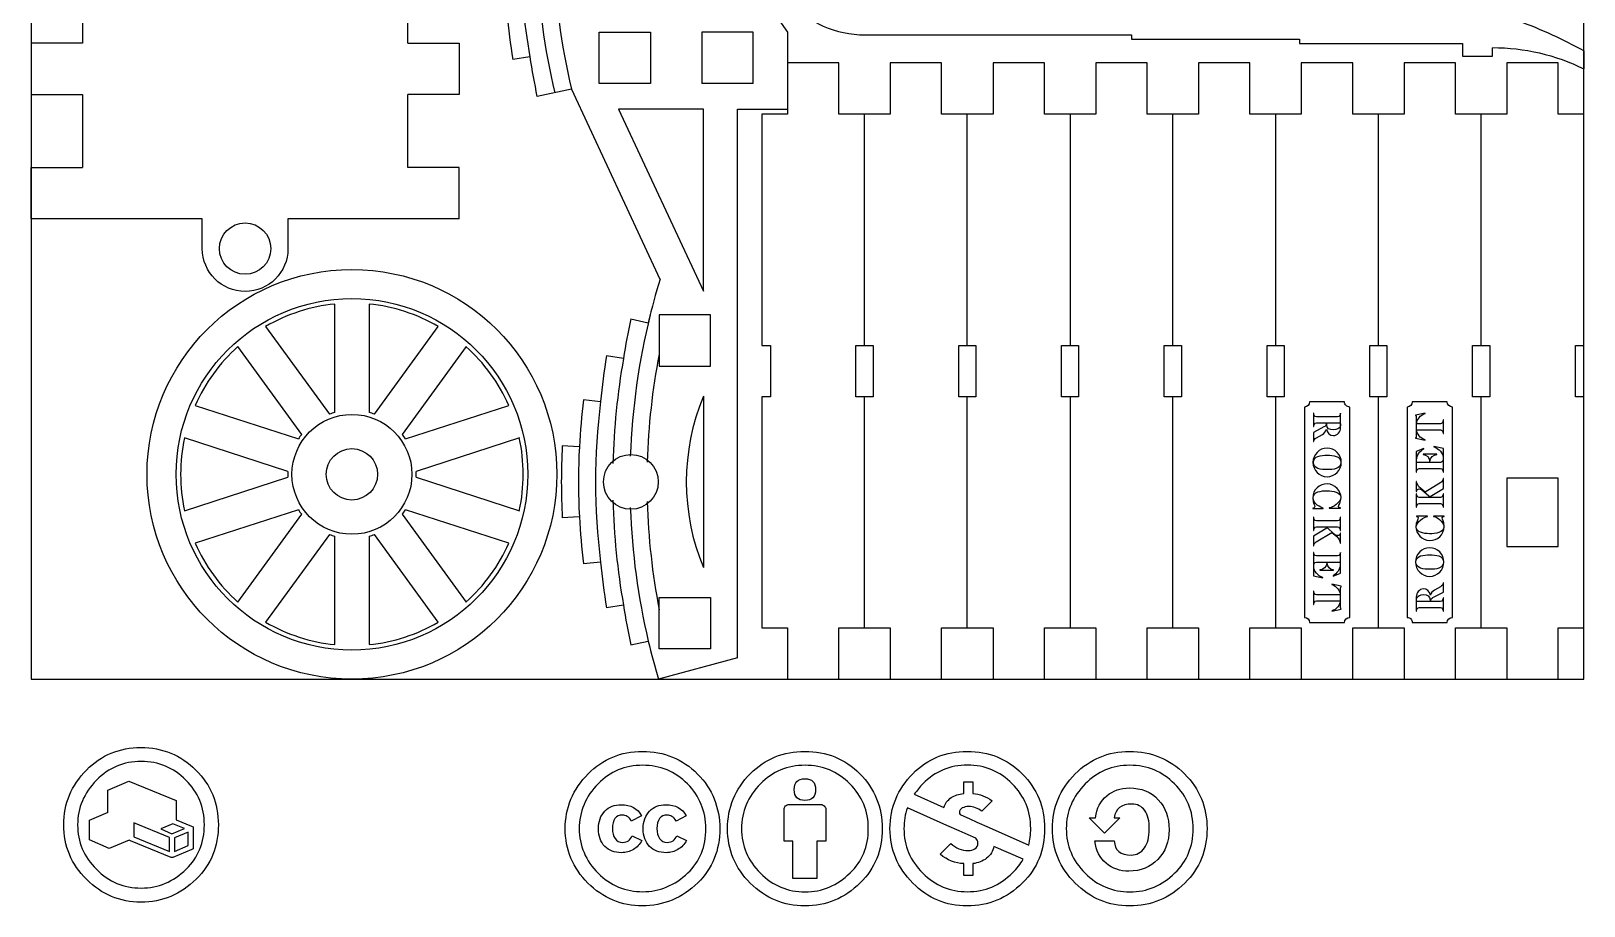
# Model space of a CAD drawing. Extents: x 0 to 181, y -27 to 173.
# Drawn here: x 0 to 181.3, y -26.5 to 75.7 of the extents above; entities that cross this region are included whole.
import ezdxf

# ---------------------------------------------------------------- set-up
doc = ezdxf.new("R2010")
doc.units = 0
doc.layers.get('0').update_dxf_attribs({"linetype": 'CONTINUOUS'})
for name, color, linetype in [('-01', 5, 'CONTINUOUS'), ('-03', 3, 'CONTINUOUS'), ('BLEU', 5, 'CONTINUOUS'), ('ROUGE', 1, 'CONTINUOUS')]:
    doc.layers.add(name, color=color, linetype=linetype)

msp = doc.modelspace()

# ---------------------------------------------------------------- linework, layer by layer
at = {"layer": '-01'}
for p, q in [((63.1, 68.93), (59.08, 68.07)), ((63.1, 68.93), (73.44, 46.74)), ((82.51, 66.61), (88.33, 66.61)), ((82.51, 2.47), (82.51, 66.61)), ((70.03, 42.09), (72.07, 41.65)), ((70.03, 4.01), (72.07, 4.45))]:
    msp.add_line(p, q, dxfattribs=at)
for start, end in [(163.0589, 166.7711), (193.2289, 196.4729)]:
    msp.add_arc((151.21, 23.05), 81.29, start, end, dxfattribs=at)
at = {"layer": '-03'}
for p, q in [((66.33, 75.61), (72.33, 75.61)), ((66.33, 69.61), (66.33, 75.61)), ((72.33, 75.61), (72.33, 69.61)), ((84.33, 75.61), (78.33, 75.61)), ((78.33, 75.61), (78.33, 69.61)), ((84.33, 69.61), (84.33, 75.61)), ((72.33, 69.61), (66.33, 69.61)), ((84.33, 69.61), (78.33, 69.61)), ((78.51, 66.61), (68.59, 66.61)), ((68.59, 66.61), (78.51, 45.33)), ((78.51, 45.33), (78.51, 66.61)), ((35.47, 31.16), (35.47, 43.83)), ((39.47, 43.83), (39.47, 31.16)), ((79.33, 42.55), (73.33, 42.55)), ((73.33, 42.55), (73.33, 36.55)), ((79.33, 36.55), (79.33, 42.55)), ((27.39, 41.21), (34.84, 30.95)), ((40.1, 30.95), (47.55, 41.21)), ((31.61, 28.6), (24.16, 38.85)), ((50.79, 38.85), (43.34, 28.6)), ((96.33, 33), (96.33, 39)), ((96.33, 39), (97.33, 39)), ((97.33, 39), (98.33, 39)), ((98.33, 39), (98.33, 33)), ((108.33, 33), (108.33, 39)), ((108.33, 39), (109.33, 39)), ((109.33, 39), (110.33, 39)), ((110.33, 39), (110.33, 33)), ((120.33, 33), (120.33, 39)), ((120.33, 39), (121.33, 39)), ((121.33, 39), (122.33, 39)), ((122.33, 39), (122.33, 33)), ((132.33, 33), (132.33, 39)), ((132.33, 39), (133.33, 39)), ((133.33, 39), (134.33, 39)), ((134.33, 39), (134.33, 33)), ((144.33, 33), (144.33, 39)), ((144.33, 39), (145.33, 39)), ((145.33, 39), (146.33, 39)), ((146.33, 39), (146.33, 33)), ((156.33, 33), (156.33, 39)), ((156.33, 39), (157.33, 39)), ((157.33, 39), (158.33, 39)), ((158.33, 39), (158.33, 33)), ((168.33, 33), (168.33, 39)), ((168.33, 39), (169.33, 39)), ((169.33, 39), (170.33, 39)), ((170.33, 39), (170.33, 33)), ((73.33, 36.55), (79.33, 36.55)), ((78.51, 33.05), (78.51, 13.05)), ((97.33, 33), (96.33, 33)), ((98.33, 33), (97.33, 33)), ((109.33, 33), (108.33, 33)), ((110.33, 33), (109.33, 33)), ((121.33, 33), (120.33, 33)), ((122.33, 33), (121.33, 33)), ((133.33, 33), (132.33, 33)), ((134.33, 33), (133.33, 33)), ((145.33, 33), (144.33, 33)), ((146.33, 33), (145.33, 33)), ((157.33, 33), (156.33, 33)), ((158.33, 33), (157.33, 33)), ((169.33, 33), (168.33, 33)), ((170.33, 33), (169.33, 33)), ((19.16, 31.98), (31.22, 28.07)), ((43.73, 28.07), (55.78, 31.98)), ((29.98, 24.26), (17.93, 28.18)), ((57.02, 28.18), (44.96, 24.26)), ((17.93, 19.68), (29.98, 23.6)), ((44.96, 23.6), (57.02, 19.68)), ((178.33, 23.5), (172.33, 23.5)), ((172.33, 23.5), (172.33, 15.5)), ((178.33, 15.5), (178.33, 23.5)), ((31.22, 19.8), (19.16, 15.88)), ((24.16, 9.01), (31.61, 19.26)), ((43.34, 19.26), (50.79, 9.01)), ((55.78, 15.88), (43.73, 19.8)), ((34.84, 16.91), (27.39, 6.66)), ((35.47, 4.03), (35.47, 16.7)), ((39.47, 16.7), (39.47, 4.03)), ((47.55, 6.66), (40.1, 16.91)), ((172.33, 15.5), (178.33, 15.5)), ((73.33, 3.55), (73.33, 9.55)), ((73.33, 9.55), (79.33, 9.55)), ((79.33, 9.55), (79.33, 3.55)), ((79.33, 3.55), (73.33, 3.55))]:
    msp.add_line(p, q, dxfattribs=at)
for centre, radius in [((25, 50.3), 3), ((37.47, 23.93), 3), ((70.04, 23.05), 3.2)]:
    msp.add_circle(centre, radius, dxfattribs=at)
for centre, radius, start, end in [((37.47, 23.93), 20, 95.7392, 120.2608), ((37.47, 23.93), 20, 59.7392, 84.2608), ((37.47, 23.93), 20, 131.7392, 156.2608), ((37.47, 23.93), 20, 23.7392, 48.2608), ((102.51, 23.05), 26, 157.3801, 202.6199), ((37.47, 23.93), 7.5, 105.466, 110.534), ((37.47, 23.93), 7.5, 69.466, 74.534), ((37.47, 23.93), 20, 167.7392, 192.2608), ((37.47, 23.93), 7.5, 141.466, 146.534), ((37.47, 23.93), 7.5, 33.466, 38.534), ((37.47, 23.93), 20, 347.7392, 12.2608), ((37.47, 23.93), 7.5, 177.466, 182.534), ((37.47, 23.93), 7.5, 357.466, 2.534), ((37.47, 23.93), 7.5, 213.466, 218.534), ((37.47, 23.93), 7.5, 321.466, 326.534), ((37.47, 23.93), 7.5, 249.466, 254.534), ((37.47, 23.93), 7.5, 285.466, 290.534), ((37.47, 23.93), 20, 203.7392, 228.2608), ((37.47, 23.93), 20, 311.7392, 336.2608), ((37.47, 23.93), 20, 239.7392, 264.2608), ((37.47, 23.93), 20, 275.7392, 300.2608)]:
    msp.add_arc(centre, radius, start, end, dxfattribs=at)
for p, q in [((0, 172.84), (0, 0)), ((181.33, 0), (181.33, 172.84)), ((0, 0), (181.33, 0))]:
    msp.add_line(p, q)
at = {"color": 7}
for p, q in [((12.82, -7.99), (12.82, -7.99)), ((71.38, -8.44), (71.38, -8.44)), ((90.35, -8.44), (90.35, -8.44)), ((109.31, -8.44), (109.31, -8.44)), ((128.28, -8.44), (128.28, -8.44)), ((12.86, -9.62), (12.86, -9.62)), ((71.42, -10.07), (71.42, -10.07)), ((90.38, -10.07), (90.38, -10.07)), ((109.35, -10.05), (109.35, -10.05)), ((128.31, -10.07), (128.31, -10.07)), ((8.97, -12.99), (11.42, -11.91)), ((11.42, -11.91), (16.95, -14.2)), ((108.91, -13.38), (108.91, -11.99)), ((108.91, -11.99), (109.96, -11.99)), ((109.96, -11.99), (109.96, -13.38)), ((8.97, -15.54), (8.97, -12.99)), ((16.95, -14.2), (16.95, -16.44)), ((89.11, -12.91), (89.11, -12.91)), ((103.14, -13.44), (106.59, -14.99)), ((112.22, -14.22), (111.04, -15.42)), ((6.82, -16.46), (8.99, -15.56)), ((8.99, -15.56), (8.97, -15.54)), ((71.3, -15.97), (70.09, -16.6)), ((71.3, -15.97), (71.3, -15.97)), ((76.51, -15.97), (75.32, -16.6)), ((76.51, -15.97), (76.51, -15.97)), ((87.93, -18.92), (87.93, -15.23)), ((88.51, -14.65), (92.22, -14.65)), ((92.8, -15.23), (92.8, -18.92)), ((92.8, -15.23), (92.8, -15.23)), ((106.94, -17.1), (102.33, -15.04)), ((102.33, -15.04), (102.33, -15.04)), ((108.49, -15.83), (109.64, -16.34)), ((125.36, -17.99), (123.57, -16.2)), ((123.57, -16.2), (124.28, -16.2)), ((124.28, -16.2), (124.28, -16.2)), ((127.15, -16.2), (125.36, -17.99)), ((126.49, -16.2), (127.15, -16.2)), ((6.82, -18.78), (6.82, -16.46)), ((16.16, -18.49), (12.02, -16.8)), ((12.02, -16.8), (12.02, -18.44)), ((16.56, -16.9), (15.15, -17.49)), ((15.15, -17.49), (16.45, -18.06)), ((16.45, -18.06), (17.9, -17.46)), ((16.45, -18.06), (16.45, -18.06)), ((17.9, -17.46), (16.56, -16.9)), ((18.36, -17.88), (16.74, -18.56)), ((16.95, -16.44), (18.74, -17.19)), ((18.36, -19.44), (18.36, -17.88)), ((18.74, -17.19), (18.92, -17.27)), ((18.74, -17.19), (18.74, -17.19)), ((18.92, -17.27), (18.92, -19.81)), ((108.38, -17.73), (106.94, -17.1)), ((109.44, -18.21), (108.38, -17.73)), ((109.64, -16.34), (110.43, -16.7)), ((110.43, -16.7), (111.88, -17.34)), ((111.88, -17.34), (116.51, -19.41)), ((9.13, -19.78), (6.82, -18.78)), ((11.47, -18.81), (9.13, -19.78)), ((11.63, -18.88), (11.47, -18.81)), ((16.36, -20.83), (11.63, -18.88)), ((12.02, -18.44), (16.16, -20.15)), ((16.16, -18.56), (16.16, -18.49)), ((16.18, -18.56), (16.16, -18.56)), ((16.18, -20.15), (16.18, -18.56)), ((18.76, -19.89), (16.56, -20.83)), ((16.74, -18.56), (16.74, -20.14)), ((16.74, -20.14), (18.36, -19.44)), ((18.36, -19.44), (18.36, -19.44)), ((18.92, -19.81), (18.76, -19.89)), ((70.21, -18.3), (71.32, -18.86)), ((75.42, -18.3), (76.54, -18.86)), ((88.96, -18.92), (87.93, -18.92)), ((88.96, -23.31), (88.96, -18.92)), ((92.8, -18.92), (91.77, -18.92)), ((91.77, -18.92), (91.77, -23.31)), ((106.17, -20.47), (107.41, -19.21)), ((110.31, -18.59), (109.44, -18.21)), ((115.84, -21.05), (112.44, -19.54)), ((124.21, -18.91), (126.49, -18.91)), ((16.16, -20.15), (16.16, -20.14)), ((16.16, -20.14), (16.18, -20.15)), ((16.18, -20.15), (16.18, -20.15)), ((16.47, -20.86), (16.36, -20.83)), ((16.56, -20.83), (16.47, -20.86)), ((108.91, -22.94), (108.91, -21.55)), ((109.96, -21.55), (109.96, -22.94)), ((91.77, -23.31), (88.96, -23.31)), ((109.96, -22.94), (108.91, -22.94))]:
    msp.add_line(p, q, dxfattribs=at)
for points in [[(6.47, -10.62), (8.22, -8.87), (10.34, -7.99), (12.82, -7.99)], [(12.82, -7.99), (15.35, -7.99), (17.49, -8.87), (19.24, -10.62)], [(65.05, -11.07), (66.77, -9.32), (68.88, -8.44), (71.38, -8.44)], [(71.38, -8.44), (73.91, -8.44), (76.06, -9.32), (77.83, -11.09)], [(83.99, -11.05), (85.74, -9.31), (87.85, -8.44), (90.35, -8.44)], [(90.35, -8.44), (92.89, -8.44), (95.03, -9.31), (96.77, -11.05)], [(102.96, -11.05), (104.7, -9.31), (106.82, -8.44), (109.31, -8.44)], [(109.31, -8.44), (111.85, -8.44), (113.99, -9.31), (115.73, -11.05)], [(121.92, -11.07), (123.68, -9.32), (125.79, -8.44), (128.28, -8.44)], [(128.28, -8.44), (130.8, -8.44), (132.94, -9.32), (134.7, -11.07)], [(3.81, -17.02), (3.81, -14.56), (4.7, -12.43), (6.47, -10.62)], [(12.86, -9.62), (10.8, -9.62), (9.07, -10.35), (7.65, -11.8)], [(18.08, -11.8), (16.65, -10.35), (14.91, -9.62), (12.86, -9.62)], [(19.24, -10.62), (20.99, -12.36), (21.87, -14.5), (21.87, -17.02)], [(71.42, -10.07), (69.35, -10.07), (67.62, -10.79), (66.21, -12.23)], [(76.66, -12.25), (75.21, -10.8), (73.46, -10.07), (71.42, -10.07)], [(90.38, -10.07), (88.33, -10.07), (86.59, -10.79), (85.17, -12.23)], [(95.61, -12.23), (94.17, -10.79), (92.42, -10.07), (90.38, -10.07)], [(109.35, -10.05), (107.29, -10.05), (105.56, -10.78), (104.14, -12.23)], [(114.57, -12.23), (113.14, -10.78), (111.4, -10.05), (109.35, -10.05)], [(128.31, -10.07), (126.26, -10.07), (124.52, -10.8), (123.1, -12.25)], [(133.53, -12.25), (132.1, -10.8), (130.36, -10.07), (128.31, -10.07)], [(7.65, -11.8), (6.17, -13.29), (5.44, -15.04), (5.44, -17.02)], [(20.24, -17.02), (20.24, -14.96), (19.52, -13.22), (18.08, -11.8)], [(63.05, -14.03), (63.51, -12.93), (64.18, -11.94), (65.05, -11.07)], [(66.21, -12.23), (65.5, -12.95), (64.95, -13.76), (64.57, -14.66)], [(78.25, -14.64), (77.89, -13.74), (77.36, -12.95), (76.66, -12.25)], [(77.83, -11.09), (78.68, -11.94), (79.33, -12.91), (79.77, -14)], [(81.33, -17.47), (81.33, -15), (82.22, -12.86), (83.99, -11.05)], [(85.17, -12.23), (83.7, -13.74), (82.96, -15.48), (82.96, -17.47)], [(89.11, -12.91), (89.11, -12.06), (89.53, -11.64), (90.36, -11.64)], [(90.36, -11.64), (91.2, -11.64), (91.62, -12.06), (91.62, -12.91)], [(97.77, -17.47), (97.77, -15.42), (97.05, -13.67), (95.61, -12.23)], [(96.77, -11.05), (98.52, -12.81), (99.4, -14.95), (99.4, -17.47)], [(100.3, -17.47), (100.3, -15), (101.19, -12.86), (102.96, -11.05)], [(104.14, -12.23), (103.78, -12.59), (103.45, -12.99), (103.14, -13.44)], [(116.73, -17.47), (116.73, -15.4), (116.01, -13.65), (114.57, -12.23)], [(115.73, -11.05), (117.48, -12.8), (118.36, -14.94), (118.36, -17.47)], [(119.26, -17.47), (119.26, -15.01), (120.15, -12.88), (121.92, -11.07)], [(123.1, -12.25), (121.63, -13.74), (120.89, -15.48), (120.89, -17.47)], [(135.7, -17.47), (135.7, -15.41), (134.98, -13.67), (133.53, -12.25)], [(134.7, -11.07), (136.45, -12.81), (137.32, -14.95), (137.32, -17.47)], [(62.37, -17.47), (62.37, -16.28), (62.6, -15.13), (63.05, -14.03)], [(79.77, -14), (80.21, -15.09), (80.43, -16.25), (80.43, -17.47)], [(90.36, -14.17), (89.53, -14.17), (89.11, -13.75), (89.11, -12.91)], [(91.62, -12.91), (91.62, -13.75), (91.2, -14.17), (90.36, -14.17)], [(106.59, -14.99), (106.74, -14.52), (107.02, -14.14), (107.44, -13.85)], [(107.44, -13.85), (107.86, -13.57), (108.35, -13.41), (108.91, -13.38)], [(109.96, -13.38), (110.79, -13.42), (111.54, -13.7), (112.22, -14.22)], [(124.28, -16.2), (124.45, -15.09), (124.9, -14.23), (125.62, -13.63)], [(125.62, -13.63), (126.34, -13.02), (127.21, -12.72), (128.25, -12.72)], [(128.25, -12.72), (129.66, -12.72), (130.79, -13.17), (131.63, -14.09)], [(131.63, -14.09), (132.47, -15), (132.89, -16.17), (132.89, -17.6)], [(64.57, -14.66), (64.19, -15.56), (64, -16.49), (64, -17.47)], [(66.26, -17.47), (66.26, -16.61), (66.51, -15.93), (67.01, -15.43)], [(67.01, -15.43), (67.51, -14.92), (68.14, -14.67), (68.9, -14.67)], [(69.09, -15.88), (68.29, -15.88), (67.88, -16.41), (67.88, -17.47)], [(68.9, -14.67), (70.02, -14.67), (70.82, -15.1), (71.3, -15.97)], [(69.62, -16.04), (69.43, -15.93), (69.26, -15.88), (69.09, -15.88)], [(70.09, -16.6), (69.96, -16.33), (69.81, -16.15), (69.62, -16.04)], [(71.48, -17.47), (71.48, -16.61), (71.73, -15.93), (72.23, -15.43)], [(72.23, -15.43), (72.73, -14.92), (73.36, -14.67), (74.13, -14.67)], [(74.3, -15.88), (73.5, -15.88), (73.09, -16.41), (73.09, -17.47)], [(74.13, -14.67), (75.24, -14.67), (76.04, -15.1), (76.51, -15.97)], [(74.84, -16.04), (74.65, -15.93), (74.47, -15.88), (74.3, -15.88)], [(75.32, -16.6), (75.19, -16.33), (75.03, -16.15), (74.84, -16.04)], [(78.8, -17.47), (78.8, -16.47), (78.62, -15.53), (78.25, -14.64)], [(87.93, -15.23), (87.93, -15.07), (87.99, -14.93), (88.1, -14.82)], [(88.1, -14.82), (88.21, -14.71), (88.35, -14.65), (88.51, -14.65)], [(92.22, -14.65), (92.37, -14.65), (92.51, -14.71), (92.62, -14.82)], [(92.62, -14.82), (92.74, -14.93), (92.8, -15.07), (92.8, -15.23)], [(102.33, -15.04), (102.06, -15.78), (101.93, -16.59), (101.93, -17.47)], [(108.74, -15.05), (108.52, -15.16), (108.41, -15.34), (108.41, -15.6)], [(108.41, -15.6), (108.41, -15.68), (108.44, -15.75), (108.49, -15.83)], [(109.49, -14.89), (109.21, -14.89), (108.96, -14.95), (108.74, -15.05)], [(111.04, -15.42), (110.53, -15.07), (110.02, -14.89), (109.49, -14.89)], [(128.52, -14.6), (127.32, -14.6), (126.64, -15.13), (126.49, -16.2)], [(130.05, -15.35), (129.7, -14.85), (129.19, -14.6), (128.52, -14.6)], [(130.58, -17.54), (130.58, -16.58), (130.41, -15.85), (130.05, -15.35)], [(6.47, -23.39), (4.7, -21.62), (3.81, -19.5), (3.81, -17.02)], [(5.44, -17.02), (5.44, -19.04), (6.17, -20.77), (7.63, -22.22)], [(18.11, -22.2), (19.53, -20.83), (20.24, -19.1), (20.24, -17.02)], [(21.87, -17.02), (21.87, -19.55), (21.01, -21.67), (19.29, -23.38)], [(63.05, -20.91), (62.6, -19.82), (62.37, -18.68), (62.37, -17.47)], [(64, -17.47), (64, -18.44), (64.19, -19.37), (64.57, -20.27)], [(67, -19.54), (66.5, -19.04), (66.26, -18.36), (66.26, -17.47)], [(67.88, -17.47), (67.88, -17.96), (67.99, -18.34), (68.19, -18.63)], [(72.22, -19.54), (71.73, -19.04), (71.48, -18.36), (71.48, -17.47)], [(73.09, -17.47), (73.09, -17.96), (73.2, -18.34), (73.4, -18.63)], [(76.69, -22.65), (78.1, -21.27), (78.8, -19.55), (78.8, -17.47)], [(80.43, -17.47), (80.43, -18.71), (80.21, -19.87), (79.78, -20.95)], [(83.99, -23.84), (82.22, -22.07), (81.33, -19.95), (81.33, -17.47)], [(82.96, -17.47), (82.96, -19.47), (83.69, -21.2), (85.16, -22.67)], [(95.64, -22.65), (97.06, -21.28), (97.77, -19.56), (97.77, -17.47)], [(99.4, -17.47), (99.4, -20.01), (98.54, -22.12), (96.82, -23.81)], [(102.96, -23.83), (101.19, -22.05), (100.3, -19.94), (100.3, -17.47)], [(101.93, -17.47), (101.93, -19.47), (102.66, -21.2), (104.12, -22.67)], [(118.36, -17.47), (118.36, -20.01), (117.5, -22.12), (115.78, -23.81)], [(116.51, -19.41), (116.66, -18.77), (116.73, -18.13), (116.73, -17.47)], [(121.92, -23.84), (120.15, -22.07), (119.26, -19.95), (119.26, -17.47)], [(120.89, -17.47), (120.89, -19.48), (121.62, -21.21), (123.08, -22.67)], [(130, -19.73), (130.39, -19.18), (130.58, -18.45), (130.58, -17.54)], [(132.89, -17.6), (132.89, -18.99), (132.45, -20.14), (131.58, -21.06)], [(133.57, -22.65), (134.99, -21.27), (135.7, -19.55), (135.7, -17.47)], [(137.32, -17.47), (137.32, -20), (136.46, -22.12), (134.74, -23.83)], [(68.95, -20.28), (68.14, -20.28), (67.49, -20.03), (67, -19.54)], [(68.19, -18.63), (68.39, -18.92), (68.7, -19.07), (69.09, -19.07)], [(70.34, -19.9), (69.92, -20.15), (69.45, -20.28), (68.95, -20.28)], [(69.09, -19.07), (69.62, -19.07), (69.99, -18.81), (70.21, -18.3)], [(71.32, -18.86), (71.08, -19.3), (70.76, -19.65), (70.34, -19.9)], [(74.17, -20.28), (73.36, -20.28), (72.7, -20.03), (72.22, -19.54)], [(73.4, -18.63), (73.6, -18.92), (73.9, -19.07), (74.3, -19.07)], [(75.54, -19.9), (75.13, -20.15), (74.67, -20.28), (74.17, -20.28)], [(74.3, -19.07), (74.83, -19.07), (75.2, -18.81), (75.42, -18.3)], [(76.54, -18.86), (76.3, -19.3), (75.96, -19.65), (75.54, -19.9)], [(107.41, -19.21), (108, -19.76), (108.67, -20.04), (109.43, -20.04)], [(109.43, -20.04), (109.74, -20.04), (110, -19.97), (110.22, -19.83)], [(110.22, -19.83), (110.44, -19.69), (110.56, -19.46), (110.56, -19.13)], [(110.56, -19.13), (110.56, -18.91), (110.47, -18.73), (110.31, -18.59)], [(112.44, -19.54), (112.32, -20.11), (112.04, -20.57), (111.58, -20.93)], [(125.55, -21.52), (124.81, -20.91), (124.36, -20.04), (124.21, -18.91)], [(126.49, -18.91), (126.54, -20), (127.2, -20.55), (128.47, -20.55)], [(128.47, -20.55), (129.11, -20.55), (129.62, -20.28), (130, -19.73)], [(65.02, -23.83), (64.16, -22.97), (63.5, -21.99), (63.05, -20.91)], [(64.57, -20.27), (64.95, -21.17), (65.5, -21.97), (66.21, -22.67)], [(79.78, -20.95), (79.34, -22.03), (78.7, -22.98), (77.85, -23.81)], [(108.91, -21.55), (107.91, -21.54), (107, -21.18), (106.17, -20.47)], [(111.58, -20.93), (111.12, -21.29), (110.58, -21.5), (109.96, -21.55)], [(114.6, -22.63), (115.13, -22.13), (115.54, -21.6), (115.84, -21.05)], [(128.2, -22.44), (127.18, -22.44), (126.29, -22.13), (125.55, -21.52)], [(131.58, -21.06), (130.71, -21.98), (129.58, -22.44), (128.2, -22.44)], [(12.82, -26.06), (10.38, -26.06), (8.26, -25.17), (6.47, -23.39)], [(7.63, -22.22), (9.09, -23.68), (10.83, -24.41), (12.86, -24.41)], [(19.29, -23.38), (17.47, -25.16), (15.32, -26.06), (12.82, -26.06)], [(12.86, -24.41), (14.87, -24.41), (16.62, -23.67), (18.11, -22.2)], [(66.21, -22.67), (66.92, -23.38), (67.72, -23.92), (68.61, -24.29)], [(74.23, -24.28), (75.14, -23.9), (75.96, -23.36), (76.69, -22.65)], [(85.16, -22.67), (86.62, -24.13), (88.36, -24.86), (90.38, -24.86)], [(90.38, -24.86), (92.39, -24.86), (94.14, -24.12), (95.64, -22.65)], [(104.12, -22.67), (105.59, -24.12), (107.33, -24.84), (109.34, -24.84)], [(109.34, -24.84), (111.38, -24.84), (113.13, -24.11), (114.6, -22.63)], [(123.08, -22.67), (124.55, -24.13), (126.29, -24.86), (128.31, -24.86)], [(128.31, -24.86), (130.32, -24.86), (132.07, -24.12), (133.57, -22.65)], [(67.96, -25.82), (66.87, -25.36), (65.89, -24.7), (65.02, -23.83)], [(68.61, -24.29), (69.5, -24.66), (70.44, -24.84), (71.42, -24.84)], [(71.42, -24.84), (72.38, -24.84), (73.32, -24.66), (74.23, -24.28)], [(77.85, -23.81), (76.97, -24.68), (75.97, -25.35), (74.85, -25.81)], [(90.35, -26.5), (87.91, -26.5), (85.79, -25.62), (83.99, -23.84)], [(96.82, -23.81), (94.99, -25.61), (92.83, -26.5), (90.35, -26.5)], [(109.31, -26.5), (106.86, -26.5), (104.74, -25.61), (102.96, -23.83)], [(115.78, -23.81), (113.95, -25.61), (111.8, -26.5), (109.31, -26.5)], [(128.28, -26.5), (125.84, -26.5), (123.72, -25.62), (121.92, -23.84)], [(134.74, -23.83), (132.93, -25.61), (130.77, -26.5), (128.28, -26.5)], [(71.38, -26.5), (70.19, -26.5), (69.05, -26.28), (67.96, -25.82)], [(74.85, -25.81), (73.73, -26.27), (72.58, -26.5), (71.38, -26.5)]]:
    msp.add_open_spline(points, degree=3, dxfattribs=at)
at = {"layer": 'BLEU'}
for p, q in [((72.33, 98.61), (88.33, 75.61)), ((6, 82.8), (6, 74.3)), ((44, 74.3), (44, 82.8)), ((88.33, 75.61), (88.33, 66.61)), ((97.39, 75.28), (128.52, 75.28)), ((128.52, 75.28), (128.52, 74.78)), ((128.52, 74.78), (148.12, 74.78)), ((148.12, 74.78), (148.12, 74.28)), ((6, 74.3), (0, 74.3)), ((0, 74.3), (0, 68.3)), ((44, 74.3), (50, 74.3)), ((50, 74.3), (50, 68.3)), ((58.24, 72.71), (56.26, 72.4)), ((148.12, 74.28), (167.17, 74.28)), ((148.12, 74.28), (167.17, 74.28)), ((167.17, 74.28), (167.17, 72.78)), ((167.17, 72.78), (170.67, 72.78)), ((170.67, 72.78), (170.67, 73.78)), ((181.33, 73.41), (181.33, 71.3)), ((94.33, 72), (88.33, 72)), ((94.33, 66), (94.33, 72)), ((106.33, 72), (100.33, 72)), ((100.33, 72), (100.33, 66)), ((106.33, 66), (106.33, 72)), ((118.33, 72), (112.33, 72)), ((112.33, 72), (112.33, 66)), ((118.33, 66), (118.33, 72)), ((130.33, 72), (124.33, 72)), ((124.33, 72), (124.33, 66)), ((130.33, 66), (130.33, 72)), ((142.33, 72), (136.33, 72)), ((136.33, 72), (136.33, 66)), ((142.33, 66), (142.33, 72)), ((154.33, 72), (148.33, 72)), ((148.33, 72), (148.33, 66)), ((154.33, 66), (154.33, 72)), ((166.33, 72), (160.33, 72)), ((160.33, 72), (160.33, 66)), ((166.33, 66), (166.33, 72)), ((178.33, 72), (172.33, 72)), ((172.33, 72), (172.33, 66)), ((178.33, 66), (178.33, 72)), ((0, 68.3), (6, 68.3)), ((6, 68.3), (6, 59.8)), ((50, 68.3), (44, 68.3)), ((44, 59.8), (44, 68.3)), ((88.33, 66), (85.33, 66)), ((85.33, 66), (85.33, 39)), ((88.33, 66.61), (88.33, 66)), ((97.33, 66), (94.33, 66)), ((97.33, 39), (97.33, 66)), ((100.33, 66), (97.33, 66)), ((109.33, 66), (106.33, 66)), ((109.33, 39), (109.33, 66)), ((112.33, 66), (109.33, 66)), ((121.33, 66), (118.33, 66)), ((124.33, 66), (121.33, 66)), ((121.33, 66), (121.33, 39)), ((133.33, 66), (130.33, 66)), ((133.33, 39), (133.33, 66)), ((136.33, 66), (133.33, 66)), ((145.33, 66), (142.33, 66)), ((148.33, 66), (145.33, 66)), ((145.33, 66), (145.33, 39)), ((157.33, 66), (154.33, 66)), ((157.33, 39), (157.33, 66)), ((160.33, 66), (157.33, 66)), ((169.33, 66), (166.33, 66)), ((169.33, 39), (169.33, 66)), ((172.33, 66), (169.33, 66)), ((181.33, 66), (178.33, 66)), ((181.33, 39), (181.33, 66)), ((0, 53.8), (0, 59.8)), ((0, 59.8), (6, 59.8)), ((50, 59.8), (44, 59.8)), ((50, 53.8), (50, 59.8)), ((20, 53.8), (0, 53.8)), ((20, 50.3), (20, 53.8)), ((30, 53.8), (30, 50.3)), ((50, 53.8), (30, 53.8)), ((85.33, 39), (86.33, 39)), ((86.33, 39), (86.33, 33)), ((180.33, 33), (180.33, 39)), ((180.33, 39), (181.33, 39)), ((69.17, 37.46), (67.19, 37.77)), ((86.33, 33), (85.33, 33)), ((85.33, 33), (85.33, 6)), ((97.33, 6), (97.33, 33)), ((109.33, 6), (109.33, 33)), ((121.33, 33), (121.33, 6)), ((133.33, 6), (133.33, 33)), ((145.33, 33), (145.33, 6)), ((157.33, 6), (157.33, 33)), ((169.33, 6), (169.33, 33)), ((181.33, 33), (180.33, 33)), ((181.33, 6), (181.33, 33)), ((66.49, 32.42), (64.5, 32.63)), ((64.02, 27.15), (62.02, 27.26)), ((64.02, 18.95), (62.02, 18.84)), ((66.49, 13.68), (64.5, 13.47)), ((69.17, 8.65), (67.19, 8.33)), ((85.33, 6), (88.33, 6)), ((88.33, 6), (88.33, 0)), ((94.33, 0), (94.33, 6)), ((94.33, 6), (97.33, 6)), ((97.33, 6), (100.33, 6)), ((100.33, 6), (100.33, 0)), ((106.33, 0), (106.33, 6)), ((106.33, 6), (109.33, 6)), ((109.33, 6), (112.33, 6)), ((112.33, 6), (112.33, 0)), ((118.33, 0), (118.33, 6)), ((118.33, 6), (121.33, 6)), ((121.33, 6), (124.33, 6)), ((124.33, 6), (124.33, 0)), ((130.33, 0), (130.33, 6)), ((130.33, 6), (133.33, 6)), ((133.33, 6), (136.33, 6)), ((136.33, 6), (136.33, 0)), ((142.33, 0), (142.33, 6)), ((142.33, 6), (145.33, 6)), ((145.33, 6), (148.33, 6)), ((148.33, 6), (148.33, 0)), ((154.33, 0), (154.33, 6)), ((154.33, 6), (157.33, 6)), ((157.33, 6), (160.33, 6)), ((160.33, 6), (160.33, 0)), ((166.33, 0), (166.33, 6)), ((166.33, 6), (169.33, 6)), ((169.33, 6), (172.33, 6)), ((172.33, 6), (172.33, 0)), ((178.33, 0), (178.33, 6)), ((178.33, 6), (181.33, 6)), ((82.51, 2.47), (73.25, 0)), ((82.51, 2.47), (73.25, 0)), ((88.33, 0), (94.33, 0)), ((100.33, 0), (106.33, 0)), ((112.33, 0), (118.33, 0)), ((124.33, 0), (130.33, 0)), ((136.33, 0), (142.33, 0)), ((148.33, 0), (154.33, 0)), ((160.33, 0), (166.33, 0)), ((172.33, 0), (178.33, 0))]:
    msp.add_line(p, q, dxfattribs=at)
msp.add_circle((37.47, 23.93), 23.93, dxfattribs=at)
for centre, radius, start, end in [((97.39, 87.28), 12, 222.0507, 270), ((157.99, 88.51), 103, 186, 189), ((154.36, 24.39), 55.95, 61.1745, 69.6196), ((157.99, 88.51), 101, 189, 191.6729), ((168.93, 21.66), 101, 168.3271, 171), ((168.93, 21.66), 103, 171, 174), ((142.32, 23.05), 78.4, 172.9809, 177), ((142.32, 23.05), 80.4, 177, 183), ((142.32, 23.05), 78.4, 183, 187.0191), ((168.93, 24.45), 103, 186, 189), ((168.93, 24.45), 101, 189, 191.6729)]:
    msp.add_arc(centre, radius, start, end, dxfattribs=at)
at = {"layer": 'BLEU', "extrusion": (0, 0, -1)}
for centre, radius, start, end in [((-170.71, 49.86), 23.93, 89.8982, 116.3488), ((-25, 50.3), 5, 180, 0)]:
    msp.add_arc(centre, radius, start, end, dxfattribs=at)
at = {"layer": 'ROUGE'}
for p, q in [((153.37, 32.4), (149.29, 32.4)), ((149.78, 31.07), (149.74, 31.07)), ((149.74, 31.07), (149.74, 29.5)), ((152.91, 31.07), (152.89, 31.07)), ((152.91, 29.92), (152.91, 31.07)), ((153.98, 7.21), (153.98, 31.79)), ((153.98, 31.79), (153.98, 31.79)), ((160.69, 31.79), (160.69, 7.21)), ((165.37, 32.4), (161.29, 32.4)), ((162.79, 31.07), (161.66, 30.84)), ((161.66, 30.84), (161.66, 30.81)), ((162.79, 31.04), (162.79, 31.07)), ((149.74, 29.5), (149.78, 29.5)), ((150.97, 29.47), (149.74, 28.83)), ((152.56, 30.64), (150.09, 30.64)), ((150.09, 29.93), (151.25, 29.93)), ((151.25, 29.93), (151.25, 29.86)), ((151.3, 29.73), (151.3, 29.93)), ((151.3, 29.93), (152.87, 29.93)), ((152.87, 29.93), (152.87, 29.93)), ((161.75, 30.63), (161.75, 28.36)), ((161.75, 30.63), (161.75, 30.63)), ((164.57, 29.85), (161.8, 29.85)), ((161.8, 29.14), (164.57, 29.14)), ((164.92, 30.28), (164.89, 30.28)), ((164.92, 28.71), (164.92, 30.28)), ((149.74, 28.83), (149.74, 27.75)), ((149.74, 27.75), (149.78, 27.75)), ((149.74, 27.75), (149.74, 27.75)), ((150.09, 28.2), (150.8, 28.59)), ((161.66, 28.18), (161.66, 28.15)), ((161.66, 28.15), (162.79, 27.92)), ((162.79, 27.92), (162.79, 27.95)), ((164.89, 28.71), (164.92, 28.71)), ((162.62, 26.96), (161.75, 26.61)), ((161.75, 26.61), (161.75, 24.19)), ((161.8, 25.33), (161.8, 25.62)), ((164.17, 26.27), (162.57, 26.27)), ((162.57, 26.27), (162.57, 26.24)), ((162.62, 26.93), (162.62, 26.96)), ((163.31, 25.47), (163.31, 25.33)), ((163.31, 25.47), (163.31, 25.47)), ((163.35, 25.33), (163.35, 25.47)), ((164.92, 26.94), (163.81, 27.17)), ((163.81, 27.17), (163.81, 27.13)), ((164.17, 26.24), (164.17, 26.27)), ((164.89, 25.92), (164.89, 25.7)), ((164.92, 24.19), (164.92, 26.94)), ((149.74, 25.32), (149.74, 25.32)), ((153, 25.32), (153, 25.32)), ((161.75, 24.19), (161.78, 24.19)), ((163.31, 25.33), (161.8, 25.33)), ((162.11, 24.61), (164.58, 24.61)), ((164.57, 25.33), (163.35, 25.33)), ((164.89, 24.19), (164.92, 24.19)), ((161.79, 23.11), (161.75, 23.11)), ((161.75, 23.11), (161.75, 21.93)), ((161.75, 21.93), (161.79, 21.93)), ((161.79, 21.93), (161.79, 21.93)), ((162.78, 21.85), (162.25, 22.31)), ((162.39, 22.12), (163.44, 21.22)), ((164.61, 22.97), (162.78, 21.85)), ((163.37, 21.35), (164.92, 22.28)), ((164.92, 23.44), (164.89, 23.44)), ((164.92, 22.28), (164.92, 23.44)), ((149.67, 19.98), (149.67, 19.95)), ((149.67, 19.95), (150.9, 19.95)), ((150.9, 19.95), (150.9, 19.98)), ((151.59, 20), (151.59, 19.97)), ((151.59, 20), (151.59, 20)), ((151.59, 19.97), (152.9, 19.97)), ((152.9, 19.97), (152.9, 20)), ((161.79, 21.65), (161.75, 21.65)), ((161.75, 21.65), (161.75, 20.08)), ((161.75, 20.08), (161.79, 20.08)), ((163.44, 21.22), (162.11, 21.22)), ((162.11, 20.51), (164.57, 20.51)), ((163.52, 21.22), (163.37, 21.35)), ((164.57, 21.22), (163.52, 21.22)), ((164.92, 21.65), (164.89, 21.65)), ((164.89, 20.08), (164.92, 20.08)), ((164.92, 20.08), (164.92, 21.65)), ((149.78, 18.92), (149.74, 18.92)), ((149.74, 18.92), (149.74, 17.35)), ((152.56, 18.49), (150.1, 18.49)), ((152.91, 18.92), (152.88, 18.92)), ((152.91, 17.35), (152.91, 18.92)), ((163.08, 19.03), (161.77, 19.03)), ((161.77, 19.03), (161.77, 19)), ((163.08, 19), (163.08, 19.03)), ((163.08, 19), (163.08, 19)), ((165, 19.05), (163.77, 19.05)), ((163.77, 19.05), (163.77, 19.02)), ((165, 19.02), (165, 19.05)), ((151.3, 17.65), (149.74, 16.72)), ((149.74, 17.35), (149.78, 17.35)), ((149.74, 16.72), (149.74, 15.56)), ((150.06, 16.03), (151.89, 17.15)), ((150.1, 17.78), (151.15, 17.78)), ((151.15, 17.78), (151.3, 17.65)), ((152.28, 16.88), (151.22, 17.78)), ((151.22, 17.78), (152.56, 17.78)), ((151.89, 17.15), (152.42, 16.69)), ((152.88, 17.35), (152.91, 17.35)), ((152.91, 17.07), (152.88, 17.07)), ((152.88, 17.07), (152.88, 17.07)), ((152.91, 15.89), (152.91, 17.07)), ((149.74, 15.56), (149.78, 15.56)), ((149.78, 14.81), (149.74, 14.81)), ((149.74, 14.81), (149.74, 12.06)), ((152.88, 15.89), (152.91, 15.89)), ((152.91, 14.81), (152.89, 14.81)), ((152.91, 12.39), (152.91, 14.81)), ((149.78, 13.08), (149.78, 13.3)), ((152.56, 14.39), (150.09, 14.39)), ((150.1, 13.67), (151.31, 13.67)), ((150.49, 12.76), (150.49, 12.73)), ((150.49, 12.73), (152.1, 12.73)), ((151.31, 13.67), (151.31, 13.53)), ((151.36, 13.53), (151.36, 13.67)), ((151.36, 13.67), (152.87, 13.67)), ((151.36, 13.53), (151.36, 13.53)), ((152.1, 12.73), (152.1, 12.76)), ((152.87, 13.67), (152.87, 13.38)), ((161.67, 13.68), (161.67, 13.68)), ((164.93, 13.68), (164.93, 13.68)), ((149.74, 12.06), (150.86, 11.83)), ((150.86, 11.83), (150.86, 11.87)), ((153, 10.85), (151.88, 11.08)), ((151.88, 11.08), (151.88, 11.05)), ((152.04, 12.04), (152.91, 12.39)), ((152.04, 12.07), (152.04, 12.04)), ((164.92, 11.25), (164.89, 11.25)), ((164.92, 10.17), (164.92, 11.25)), ((164.92, 11.25), (164.92, 11.25)), ((149.78, 10.29), (149.74, 10.29)), ((149.74, 10.29), (149.74, 8.72)), ((152.87, 9.86), (150.1, 9.86)), ((150.1, 9.15), (152.87, 9.15)), ((152.91, 8.37), (152.91, 10.64)), ((153, 10.82), (153, 10.85)), ((161.75, 9.08), (161.75, 7.93)), ((163.37, 9.07), (161.8, 9.07)), ((161.8, 9.07), (161.8, 9.07)), ((163.37, 9.27), (163.37, 9.07)), ((163.42, 9.07), (163.42, 9.14)), ((164.58, 9.07), (163.42, 9.07)), ((163.7, 9.53), (164.92, 10.17)), ((164.58, 10.8), (163.87, 10.41)), ((164.92, 9.5), (164.89, 9.5)), ((164.92, 7.93), (164.92, 9.5)), ((149.74, 8.72), (149.78, 8.72)), ((151.88, 7.93), (153, 8.16)), ((151.88, 7.96), (151.88, 7.93)), ((152.91, 8.37), (152.91, 8.37)), ((153, 8.16), (153, 8.19)), ((161.75, 7.93), (161.78, 7.93)), ((162.11, 8.36), (164.58, 8.36)), ((164.89, 7.93), (164.92, 7.93)), ((149.29, 6.6), (153.37, 6.6)), ((160.69, 7.21), (160.69, 7.21)), ((161.29, 6.6), (165.37, 6.6))]:
    msp.add_line(p, q, dxfattribs=at)
for radius in [20.53, 7]:
    msp.add_circle((37.47, 23.93), radius, dxfattribs=at)
for centre, radius, start, end in [((140.28, 87.11), 83.29, 181.4766, 189.9593), ((140.28, 87.11), 81.29, 182.1144, 193.2289), ((140.28, 87.11), 79.29, 181.6718, 193.2601), ((151.21, 23.05), 81.29, 166.1209, 177.8856), ((151.21, 23.05), 83.29, 170.0407, 178.5234), ((151.21, 23.05), 79.29, 169.1437, 178.3282), ((142.32, 23.05), 76.4, 172.9542, 187.0458), ((142.32, 23.05), 78.4, 177, 183), ((151.21, 23.05), 83.29, 181.4766, 189.9593), ((151.21, 23.05), 81.29, 182.1144, 193.2289), ((151.21, 23.05), 79.29, 181.6718, 190.8563)]:
    msp.add_arc(centre, radius, start, end, dxfattribs=at)
for points in [[(149.29, 32.4), (149.29, 32.06), (149.02, 31.79), (148.69, 31.79)], [(148.69, 31.79), (148.69, 31.79), (148.69, 7.21), (148.69, 7.21)], [(150.09, 30.64), (149.87, 30.64), (149.78, 30.87), (149.78, 31.07)], [(152.89, 31.07), (152.89, 30.87), (152.78, 30.64), (152.56, 30.64)], [(153.55, 31.97), (153.44, 32.08), (153.37, 32.24), (153.37, 32.4)], [(153.98, 31.79), (153.82, 31.79), (153.67, 31.86), (153.55, 31.97)], [(161.29, 32.4), (161.29, 32.06), (161.02, 31.79), (160.69, 31.79)], [(161.8, 29.85), (161.8, 30.3), (162.2, 30.87), (162.79, 31.04)], [(165.98, 31.79), (165.65, 31.79), (165.37, 32.06), (165.37, 32.4)], [(165.98, 7.21), (165.98, 7.21), (165.98, 31.79), (165.98, 31.79)], [(149.78, 29.5), (149.78, 29.7), (149.87, 29.93), (150.09, 29.93)], [(150.8, 28.59), (151.01, 28.71), (151.2, 28.98), (151.27, 29.2)], [(151.25, 29.86), (151.24, 29.65), (151.11, 29.54), (150.97, 29.47)], [(151.27, 29.2), (151.35, 28.71), (151.66, 28.46), (152.07, 28.46)], [(152.08, 29.13), (151.61, 29.13), (151.3, 29.27), (151.3, 29.73)], [(152.07, 28.46), (152.55, 28.46), (152.92, 28.91), (152.92, 29.4)], [(152.89, 29.62), (152.89, 29.3), (152.42, 29.13), (152.08, 29.13)], [(152.87, 29.93), (152.89, 29.83), (152.89, 29.74), (152.89, 29.62)], [(152.92, 29.4), (152.92, 29.6), (152.91, 29.79), (152.91, 29.92)], [(161.66, 30.81), (161.71, 30.81), (161.75, 30.71), (161.75, 30.63)], [(162.79, 27.95), (162.2, 28.12), (161.8, 28.69), (161.8, 29.14)], [(164.89, 30.28), (164.89, 30.08), (164.79, 29.85), (164.57, 29.85)], [(164.57, 29.14), (164.79, 29.14), (164.89, 28.91), (164.89, 28.71)], [(149.78, 27.75), (149.78, 27.95), (149.9, 28.09), (150.09, 28.2)], [(161.75, 28.36), (161.75, 28.28), (161.71, 28.18), (161.66, 28.18)], [(151.34, 26.99), (150.43, 26.99), (149.69, 26.24), (149.69, 25.32)], [(149.74, 25.32), (149.74, 26.09), (150.64, 26.16), (151.34, 26.16)], [(153, 25.32), (153, 26.24), (152.26, 26.99), (151.34, 26.99)], [(151.34, 26.16), (152.05, 26.16), (152.95, 26.1), (152.95, 25.32)], [(161.8, 25.62), (161.8, 26.2), (162.2, 26.65), (162.62, 26.93)], [(162.57, 26.24), (162.96, 26.24), (163.31, 25.86), (163.31, 25.47)], [(163.35, 25.47), (163.35, 25.86), (163.78, 26.24), (164.17, 26.24)], [(163.81, 27.13), (164.43, 26.96), (164.89, 26.34), (164.89, 25.92)], [(164.89, 25.7), (164.89, 25.49), (164.79, 25.33), (164.57, 25.33)], [(149.69, 25.32), (149.69, 24.4), (150.43, 23.65), (151.34, 23.65)], [(151.34, 24.48), (150.64, 24.48), (149.74, 24.54), (149.74, 25.32)], [(152.95, 25.32), (152.95, 24.54), (152.05, 24.48), (151.34, 24.48)], [(151.34, 23.65), (152.26, 23.65), (153, 24.4), (153, 25.32)], [(161.78, 24.19), (161.78, 24.39), (161.88, 24.61), (162.11, 24.61)], [(164.58, 24.61), (164.8, 24.61), (164.89, 24.39), (164.89, 24.19)], [(151.37, 22.81), (150.44, 22.81), (149.66, 22.16), (149.66, 21.16)], [(149.7, 21.18), (149.7, 21.91), (150.65, 22.01), (151.38, 22.01)], [(152.97, 21.21), (152.97, 21.95), (152.25, 22.81), (151.37, 22.81)], [(151.38, 22.01), (152.05, 22.01), (152.93, 21.83), (152.93, 21.24)], [(162.25, 22.31), (162, 22.52), (161.79, 22.84), (161.79, 23.11)], [(161.79, 21.93), (161.79, 22.13), (161.92, 22.22), (162.08, 22.22)], [(162.08, 22.22), (162.18, 22.22), (162.31, 22.2), (162.39, 22.12)], [(164.89, 23.44), (164.89, 23.24), (164.81, 23.09), (164.61, 22.97)], [(149.66, 21.16), (149.66, 20.5), (149.91, 20.37), (149.91, 20.16)], [(149.91, 20.16), (149.91, 20.04), (149.77, 19.99), (149.67, 19.98)], [(150.9, 19.98), (150.62, 19.98), (149.7, 20.55), (149.7, 21.18)], [(152.93, 21.24), (152.93, 20.67), (151.99, 20), (151.59, 20)], [(152.68, 20.16), (152.68, 20.33), (152.97, 20.62), (152.97, 21.21)], [(152.9, 20), (152.78, 20), (152.68, 20.05), (152.68, 20.16)], [(162.11, 21.22), (161.89, 21.22), (161.79, 21.45), (161.79, 21.65)], [(161.79, 20.08), (161.79, 20.28), (161.89, 20.51), (162.11, 20.51)], [(164.89, 21.65), (164.89, 21.45), (164.79, 21.22), (164.57, 21.22)], [(164.57, 20.51), (164.79, 20.51), (164.89, 20.28), (164.89, 20.08)], [(150.1, 18.49), (149.87, 18.49), (149.78, 18.72), (149.78, 18.92)], [(152.88, 18.92), (152.88, 18.72), (152.78, 18.49), (152.56, 18.49)], [(161.99, 18.84), (161.99, 18.67), (161.7, 18.38), (161.7, 17.79)], [(161.74, 17.76), (161.74, 18.33), (162.68, 19), (163.08, 19)], [(161.77, 19), (161.88, 19), (161.99, 18.95), (161.99, 18.84)], [(163.77, 19.02), (164.05, 19.02), (164.97, 18.45), (164.97, 17.82)], [(164.76, 18.84), (164.76, 18.96), (164.9, 19.01), (165, 19.02)], [(165.01, 17.84), (165.01, 18.5), (164.76, 18.63), (164.76, 18.84)], [(149.78, 17.35), (149.78, 17.55), (149.87, 17.78), (150.1, 17.78)], [(152.59, 16.78), (152.49, 16.78), (152.36, 16.8), (152.28, 16.88)], [(152.42, 16.69), (152.67, 16.48), (152.88, 16.16), (152.88, 15.89)], [(152.56, 17.78), (152.78, 17.78), (152.88, 17.55), (152.88, 17.35)], [(152.88, 17.07), (152.88, 16.87), (152.75, 16.78), (152.59, 16.78)], [(161.7, 17.79), (161.7, 17.05), (162.42, 16.19), (163.3, 16.19)], [(163.29, 16.99), (162.61, 16.99), (161.74, 17.17), (161.74, 17.76)], [(164.97, 17.82), (164.97, 17.09), (164.02, 16.99), (163.29, 16.99)], [(163.3, 16.19), (164.23, 16.19), (165.01, 16.84), (165.01, 17.84)], [(149.78, 15.56), (149.78, 15.76), (149.86, 15.91), (150.06, 16.03)], [(150.09, 14.39), (149.87, 14.39), (149.78, 14.61), (149.78, 14.81)], [(152.89, 14.81), (152.89, 14.61), (152.78, 14.39), (152.56, 14.39)], [(163.32, 15.35), (162.41, 15.35), (161.67, 14.6), (161.67, 13.68)], [(161.72, 13.68), (161.72, 14.46), (162.62, 14.52), (163.32, 14.52)], [(164.98, 13.68), (164.98, 14.6), (164.24, 15.35), (163.32, 15.35)], [(163.32, 14.52), (164.03, 14.52), (164.93, 14.46), (164.93, 13.68)], [(149.78, 13.3), (149.78, 13.51), (149.87, 13.67), (150.1, 13.67)], [(150.86, 11.87), (150.24, 12.04), (149.78, 12.66), (149.78, 13.08)], [(151.31, 13.53), (151.31, 13.14), (150.88, 12.76), (150.49, 12.76)], [(152.1, 12.76), (151.71, 12.76), (151.36, 13.14), (151.36, 13.53)], [(152.87, 13.38), (152.87, 12.8), (152.47, 12.35), (152.04, 12.07)], [(161.67, 13.68), (161.67, 12.76), (162.41, 12.01), (163.32, 12.01)], [(163.32, 12.84), (162.62, 12.84), (161.72, 12.9), (161.72, 13.68)], [(164.93, 13.68), (164.93, 12.91), (164.03, 12.84), (163.32, 12.84)], [(163.32, 12.01), (164.24, 12.01), (164.98, 12.76), (164.98, 13.68)], [(151.88, 11.05), (152.47, 10.88), (152.87, 10.31), (152.87, 9.86)], [(164.89, 11.25), (164.89, 11.05), (164.77, 10.91), (164.58, 10.8)], [(150.1, 9.86), (149.87, 9.86), (149.78, 10.09), (149.78, 10.29)], [(149.78, 8.72), (149.78, 8.92), (149.87, 9.15), (150.1, 9.15)], [(152.87, 9.15), (152.87, 8.7), (152.47, 8.13), (151.88, 7.96)], [(152.91, 10.64), (152.91, 10.72), (152.95, 10.82), (153, 10.82)], [(162.59, 10.54), (162.12, 10.54), (161.75, 10.09), (161.75, 9.6)], [(161.75, 9.6), (161.75, 9.4), (161.75, 9.21), (161.75, 9.08)], [(161.78, 9.38), (161.78, 9.7), (162.25, 9.87), (162.59, 9.87)], [(161.8, 9.07), (161.78, 9.17), (161.78, 9.26), (161.78, 9.38)], [(163.4, 9.8), (163.31, 10.29), (163.01, 10.54), (162.59, 10.54)], [(162.59, 9.87), (163.06, 9.87), (163.37, 9.73), (163.37, 9.27)], [(163.87, 10.41), (163.66, 10.29), (163.47, 10.02), (163.4, 9.8)], [(163.42, 9.14), (163.42, 9.35), (163.56, 9.46), (163.7, 9.53)], [(164.89, 9.5), (164.89, 9.3), (164.8, 9.07), (164.58, 9.07)], [(153, 8.19), (152.95, 8.19), (152.91, 8.29), (152.91, 8.37)], [(161.78, 7.93), (161.78, 8.13), (161.88, 8.36), (162.11, 8.36)], [(164.58, 8.36), (164.8, 8.36), (164.89, 8.13), (164.89, 7.93)], [(148.69, 7.21), (149.02, 7.21), (149.29, 6.94), (149.29, 6.6)], [(153.37, 6.6), (153.37, 6.94), (153.65, 7.21), (153.98, 7.21)], [(160.69, 7.21), (160.85, 7.21), (161, 7.14), (161.12, 7.03)], [(161.12, 7.03), (161.23, 6.92), (161.29, 6.76), (161.29, 6.6)], [(165.37, 6.6), (165.37, 6.94), (165.65, 7.21), (165.98, 7.21)]]:
    msp.add_open_spline(points, degree=3, dxfattribs=at)

doc.saveas('drawing.dxf')
